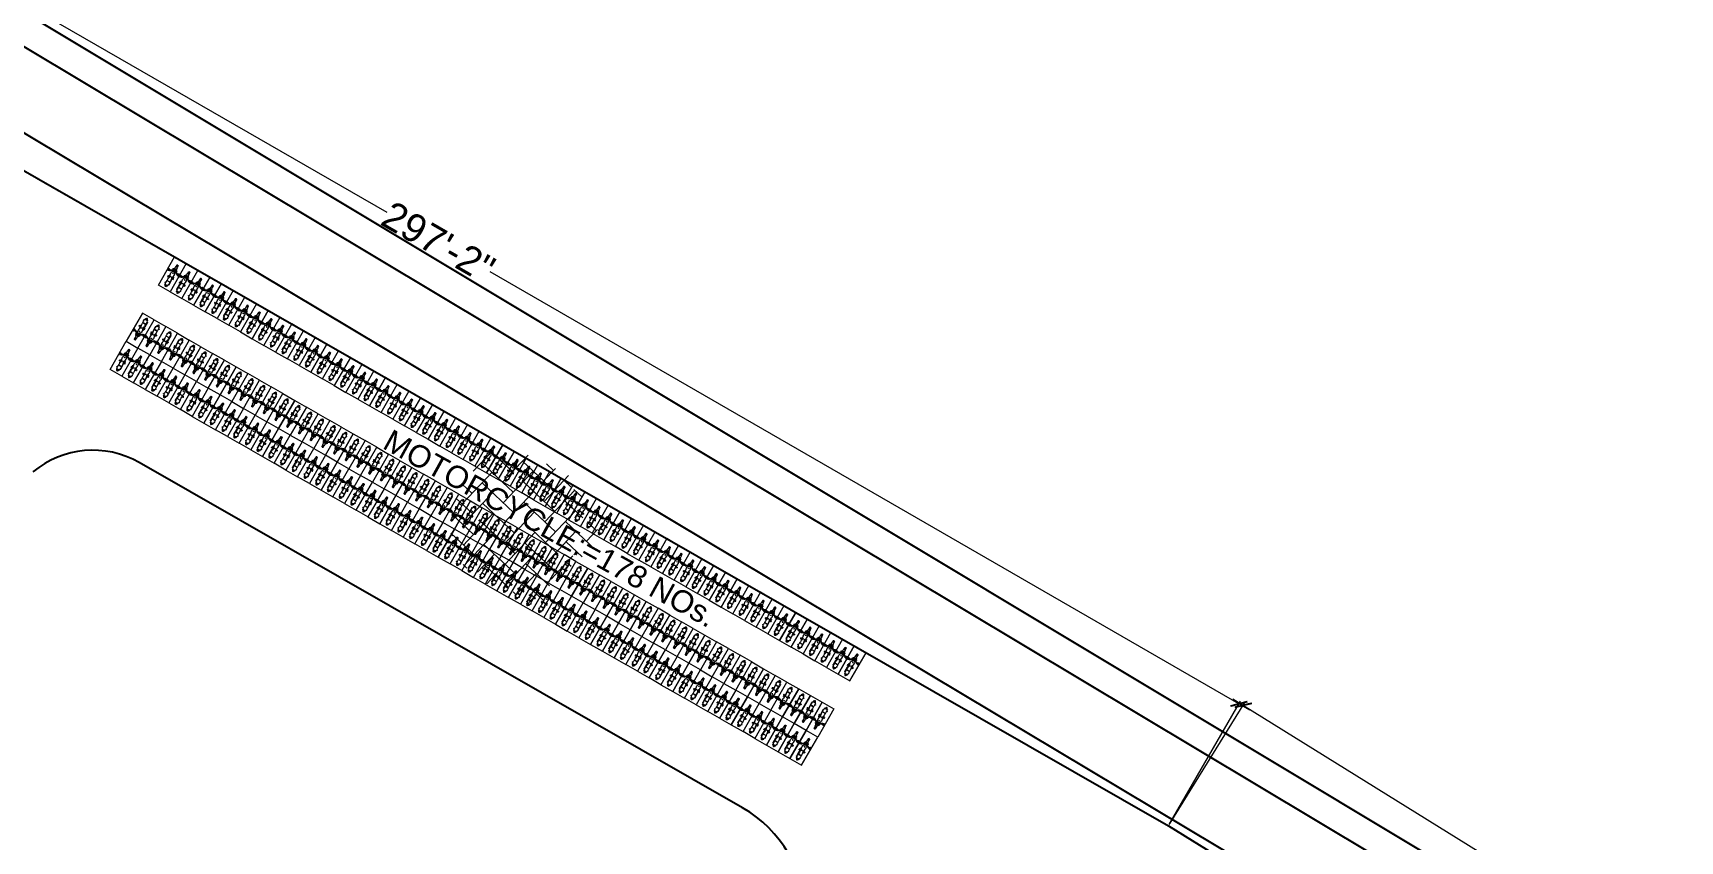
# Model space of a CAD drawing. Header units: inches. Extents: x -110725 to 51121, y 8404 to 44825.
# Drawn here: x 43885 to 47063, y 22798 to 24357 of the extents above; entities that cross this region are included whole.
import ezdxf

# ---------------------------------------------------------------- set-up
doc = ezdxf.new("R2010")
doc.units = ezdxf.units.IN
doc.header["$LTSCALE"] = 0.1
doc.header["$MEASUREMENT"] = 0
doc.linetypes.add('CENTER', pattern=[2, 1.25, -0.25, 0.25, -0.25])
doc.layers.get('0').update_dxf_attribs({"color": 1, "lineweight": 0})
doc.layers.get('Defpoints').update_dxf_attribs({"lineweight": 0})
for name, color, linetype in [('boundary', 6, 'Continuous'), ('building', 6, 'Continuous'), ('GREEN BELT', 80, 'Continuous'), ('road', 8, 'Continuous')]:
    doc.layers.add(name, color=color, linetype=linetype)
for name, color, linetype, lineweight in [('CAR', 4, 'Continuous', 0), ('dim', 252, 'Continuous', 0), ('HATCH', 5, 'Continuous', 5), ('TEXT', 3, 'Continuous', 0)]:
    doc.layers.add(name, color=color, linetype=linetype, lineweight=lineweight)
doc.styles.add('EHSAN', font='arial.ttf', dxfattribs={"height": 54})
doc.styles.get("Standard").update_dxf_attribs({"font": 'arial.ttf'})
doc.dimstyles.new('DIM1', dxfattribs={"dimtxt": 54, "dimasz": 6, "dimexe": 6, "dimexo": 3, "dimgap": 1, "dimtad": 0, "dimzin": 0, "dimdsep": 46, "dimlunit": 4, "dimtxsty": 'EHSAN', "dimblk": 'ARCHTICK', "dimcen": 3, "dimdle": 6, "dimclrd": 4, "dimclre": 4, "dimclrt": 6, "dimadec": 0, "dimazin": 0, "dimtfac": 1, "dimtofl": 0, "dimtmove": 1, "dimatfit": 3, "dimldrblk": 'ARCHTICK', "dimfxl": 4, "dimtolj": 1, "dimtzin": 3, "dimlwd": -1, "dimlwe": -1, "dimarcsym": 0})

# ---------------------------------------------------------------- blocks, each defined once
blk = doc.blocks.new('_ArchTick')
at = {"color": 0, "linetype": 'ByBlock', "const_width": 0.15}
blk.add_lwpolyline([(-0.5, -0.5), (0.5, 0.5)], dxfattribs=at)
blk = doc.blocks.new('*D2541')
at = {"layer": 'Defpoints', "color": 0, "transparency": 16777216}
for p in [(46220.3, 23059.7), (46077.5, 22829.6), (49678, 20595.2, 1175.7)]:
    blk.add_point(p, dxfattribs=at)
at = {"layer": 'dim', "color": 4, "transparency": 16777216}
for p, q in [((46079.1, 22832.1), (46223.5, 23064.8)), ((46199.9, 23072.3), (47906.3, 22013.3)), ((49841.1, 20812.6), (48134.7, 21871.6)), ((49679.5, 20597.7), (49823.9, 20830.4))]:
    blk.add_line(p, q, dxfattribs=at)
at = {"layer": 'dim', "color": 4, "transparency": 16777216, "xscale": 24, "yscale": 24, "zscale": 24}
for p, rotation in [((46220.3, 23059.7), 148.1765203500402), ((49820.7, 20825.3), 328.1765203500402)]:
    blk.add_blockref('_ArchTick', p, dxfattribs=dict(at, rotation=rotation))
at = {"layer": 'dim', "color": 6, "transparency": 16777216, "insert": (48020.5, 21942.5), "char_height": 54, "attachment_point": 5, "rotation": 328.1765, "style": 'EHSAN'}
blk.add_mtext('\\A1;353\'-1{\\H1x;\\S1/2;}"', dxfattribs=at)
blk = doc.blocks.new('*D2542')
at = {"layer": 'Defpoints', "color": 0, "transparency": 16777216}
for p in [(43122.8, 24844.2), (42987, 24608.8, 1175.7), (46076, 22827, 1175.7)]:
    blk.add_point(p, dxfattribs=at)
at = {"layer": 'dim', "color": 4, "transparency": 16777216}
for p, q in [((43102, 24856.2), (44567.5, 24010.9)), ((42988.5, 24611.4), (43125.8, 24849.4)), ((46232.6, 23050.4), (44767.1, 23895.8)), ((46077.5, 22829.6), (46214.8, 23067.6))]:
    blk.add_line(p, q, dxfattribs=at)
at = {"layer": 'dim', "color": 4, "transparency": 16777216, "xscale": 24, "yscale": 24, "zscale": 24}
for p, rotation in [((43122.8, 24844.2), 150.0229745556264), ((46211.8, 23062.4), 330.0229745556264)]:
    blk.add_blockref('_ArchTick', p, dxfattribs=dict(at, rotation=rotation))
at = {"layer": 'dim', "color": 6, "transparency": 16777216, "insert": (44667.3, 23953.3), "char_height": 54, "attachment_point": 5, "rotation": 330.023, "style": 'EHSAN'}
blk.add_mtext('\\A1;297\'-2"', dxfattribs=at)
blk = doc.blocks.new('*X104')
at = {"color": 0}
for p, q in [((923.8, 1749), (924.5, 1749.7)), ((923.8, 1749.4), (924.1, 1749.7)), ((924.4, 1748.8), (923.8, 1749.4)), ((924.7, 1748.9), (923.9, 1749.6)), ((924, 1748.8), (924.7, 1749.5)), ((924.7, 1749.2), (924.3, 1749.7)), ((924.3, 1748.8), (924.7, 1749.2))]:
    blk.add_line(p, q, dxfattribs=at)
blk = doc.blocks.new('BICK 2')
h = blk.add_hatch()
h.set_pattern_fill('AR-HBONE', color=8, scale=0.15, angle=180, style=0)
h.set_pattern_definition([(225, (19574.7, -9784.29946), (-2e-16, -0.848528137), [1.8, -0.6]), (315, (19574.27574, -9784.7237), (-2e-16, -0.848528137), [1.8, -0.6])])
h.paths.add_polyline_path([(-16.2, -16.9, -0.357799), (-13.7, -16.9), (-13.7, -13, 0.45044), (-16.2, -13)])
at = {"color": 9}
for p, q in [((-30, 0), (0, 0)), ((0, 0), (0, -72)), ((-30, -72), (-30, 0)), ((0, -72), (-30, -72))]:
    blk.add_line(p, q, dxfattribs=at)
for p, q in [((-28.7, -29.7), (-29.2, -29.4)), ((-29.1, -28.9), (-27.7, -28.4)), ((-29.1, -28.9), (-27.7, -28.4)), ((-27.1, -29.2), (-28.5, -29.7)), ((-28.5, -32.1), (-25.3, -30.8)), ((-28.3, -32.9), (-28.5, -32.2)), ((-28.2, -32.9), (-25, -31.6)), ((-27.5, -28.4), (-27, -28.7)), ((-27.5, -28.5), (-27, -28.7)), ((-25.2, -30.6), (-25.3, -30.8)), ((-24.8, -31.1), (-25.1, -30.6)), ((-24.6, -31.6), (-25, -30.6)), ((-25, -30.7), (-24.9, -30.7)), ((-24.7, -31.7), (-24.9, -31.6)), ((-23.8, -29.8), (-24.8, -30.2)), ((-24.8, -31.1), (-24.6, -31.6)), ((-24.7, -31.5), (-24.6, -31.5)), ((-24.4, -29.7), (-24.2, -29.7)), ((-24.3, -29.5), (-24.3, -29.8)), ((-23.2, -31.3), (-24.2, -31.7)), ((-23, -30.9), (-23.4, -30)), ((-20.2, -25.5), (-20.2, -25.8)), ((-18.5, -25.5), (-20.2, -25.5)), ((-20.2, -25.8), (-18.5, -25.8)), ((-20.1, -25.2), (-20.1, -25.5)), ((-19.1, -26), (-17.7, -26)), ((-18.6, -25.2), (-18.6, -25.5)), ((-18.5, -25.5), (-18.5, -25.8)), ((-18.5, -25.6), (-17.7, -25.6)), ((-18.3, -26), (-18.3, -27.1)), ((-18.3, -27.9), (-18.2, -28.7)), ((-18.2, -22.7), (-18.2, -25.4)), ((-18, -22.4), (-18, -22.2)), ((-18, -28.6), (-18, -28.8)), ((-17.9, -22.2), (-17.4, -22.2)), ((-17.8, -28.4), (-17.8, -28.5)), ((-17.7, -23.1), (-17.7, -24.6)), ((-17.7, -24.7), (-17.7, -25.1)), ((-17.3, -22.2), (-17.1, -22.2)), ((-17.3, -22.4), (-17.3, -22.2)), ((-17.3, -28.8), (-17.3, -29)), ((-17.1, -22.5), (-17.1, -22.8)), ((-17.1, -28.7), (-17.1, -28.7)), ((-16.9, -18.1), (-16.9, -22.8)), ((-16.7, -14.1), (-16.7, -17.4)), ((-16.2, -13), (-16.2, -16.9)), ((-15.6, -26.7), (-15.9, -26.7)), ((-15.5, -26.4), (-15.8, -26.2)), ((-15.5, -27), (-15.8, -27.2)), ((-15.3, -26.1), (-15.4, -25.9)), ((-15.3, -27.3), (-15.4, -27.5)), ((-15, -26), (-15, -25.8)), ((-15, -26.7), (-14.6, -27.3)), ((-15, -27.4), (-15, -27.6)), ((-14.6, -26.1), (-14.5, -25.9)), ((-14.6, -27.3), (-14.5, -27.5)), ((-14.4, -26.4), (-14.2, -26.2)), ((-14.4, -27), (-14.2, -27.2)), ((-14.3, -26.7), (-14, -26.7)), ((-13.7, -13), (-13.7, -16.9)), ((-13.3, -14.1), (-13.3, -17.4)), ((-13, -18.1), (-13, -22.8)), ((-12.6, -22.2), (-12.8, -22.2)), ((-12.8, -22.5), (-12.8, -22.8)), ((-12.8, -28.7), (-12.8, -28.7)), ((-12.6, -22.4), (-12.6, -22.2)), ((-12.6, -28.8), (-12.6, -29)), ((-12, -22.2), (-12.5, -22.2)), ((-12.3, -23.1), (-12.3, -24.6)), ((-12.3, -24.7), (-12.3, -25.1)), ((-12.3, -24.7), (-12.3, -28.4)), ((-11.4, -25.6), (-12.3, -25.6)), ((-10.9, -26), (-12.3, -26)), ((-12.2, -28.4), (-12.2, -28.5)), ((-11.9, -22.4), (-11.9, -22.2)), ((-11.9, -28.6), (-11.9, -28.8)), ((-11.7, -22.7), (-11.7, -25.4)), ((-11.7, -27.9), (-11.7, -28.7)), ((-11.6, -25.6), (-11.6, -25.6)), ((-11.6, -26), (-11.6, -27.1)), ((-11.4, -25.2), (-11.4, -25.5)), ((-11.4, -25.5), (-9.8, -25.5)), ((-11.4, -25.5), (-11.4, -25.8)), ((-9.8, -25.8), (-11.4, -25.8)), ((-9.8, -25.2), (-9.8, -25.5)), ((-9.8, -25.5), (-9.8, -25.8)), ((-6.9, -30.9), (-6.5, -30)), ((-6.8, -31.3), (-5.7, -31.7)), ((-6.2, -29.8), (-5.1, -30.2)), ((-5.5, -29.7), (-5.8, -29.7)), ((-5.6, -29.5), (-5.6, -29.8)), ((-5.4, -31.6), (-5, -30.6)), ((-5.1, -31.1), (-5.3, -31.6)), ((-5.3, -31.5), (-5.3, -31.5)), ((-5.2, -31.7), (-5, -31.6)), ((-5.1, -31.1), (-4.9, -30.6)), ((-4.9, -30.7), (-5, -30.7)), ((-1.8, -32.9), (-5, -31.6)), ((-4.8, -30.6), (-4.7, -30.8)), ((-1.5, -32.1), (-4.7, -30.8)), ((-2.5, -28.4), (-2.9, -28.7)), ((-2.5, -28.5), (-2.9, -28.7)), ((-2.9, -29.2), (-1.5, -29.7)), ((-0.8, -28.9), (-2.2, -28.4)), ((-0.8, -28.9), (-2.2, -28.4)), ((-1.7, -32.9), (-1.4, -32.2)), ((-1.2, -29.7), (-0.8, -29.4)), ((-21.6, -43.6), (-22, -43.6)), ((-18.7, -43.7), (-22, -43.7)), ((-22, -44.2), (-22, -43.8)), ((-22, -44.2), (-22, -44.5)), ((-18.7, -44.6), (-22, -44.6)), ((-21.6, -44.7), (-22, -44.7)), ((-18.7, -43.5), (-21.8, -43.5)), ((-18.7, -44.8), (-21.8, -44.8)), ((-21.6, -43.6), (-21.6, -43.5)), ((-21.6, -44.8), (-21.6, -44.7)), ((-21.4, -43.6), (-21.4, -43.5)), ((-20.8, -43.6), (-21.4, -43.6)), ((-21.4, -44.8), (-21.4, -44.7)), ((-20.8, -44.7), (-21.4, -44.7)), ((-20.8, -43.6), (-20.8, -43.5)), ((-20.8, -44.8), (-20.8, -44.7)), ((-20.7, -43.6), (-20.7, -43.5)), ((-20.1, -43.6), (-20.7, -43.6)), ((-20.7, -44.8), (-20.7, -44.7)), ((-20.1, -44.7), (-20.7, -44.7)), ((-20.2, -59.5), (-20.2, -59.3)), ((-20.2, -59.3), (-19, -59.3)), ((-19, -59.5), (-20.2, -59.5)), ((-20.2, -59.8), (-20.2, -59.5)), ((-20.1, -43.6), (-20.1, -43.5)), ((-20.1, -44.8), (-20.1, -44.7)), ((-19.9, -43.6), (-19.9, -43.5)), ((-19.4, -43.6), (-19.9, -43.6)), ((-19.9, -44.8), (-19.9, -44.7)), ((-19.4, -44.7), (-19.9, -44.7)), ((-19.4, -43.6), (-19.4, -43.5)), ((-19.4, -44.8), (-19.4, -44.7)), ((-19.2, -41.9), (-19.2, -42.1)), ((-19.2, -43.6), (-19.2, -43.5)), ((-18.7, -43.6), (-19.2, -43.6)), ((-19.2, -44.8), (-19.2, -44.7)), ((-18.7, -44.7), (-19.2, -44.7)), ((-19.1, -42), (-19.1, -41.8)), ((-19.1, -59), (-19, -59)), ((-18.8, -53.8), (-18.8, -54.3)), ((-11.2, -54.3), (-18.8, -54.3)), ((-18.7, -44.2), (-18.7, -43.5)), ((-18.2, -43.9), (-18.7, -43.9)), ((-18.7, -44.2), (-18.7, -44.8)), ((-18.1, -44.4), (-18.7, -44.4)), ((-11.2, -53.8), (-18.7, -53.8)), ((-18.2, -63.8), (-18.2, -62.5)), ((-17.7, -43.9), (-18.1, -43.9)), ((-17.7, -44.4), (-18, -44.4)), ((-18, -44.6), (-17.7, -44.6)), ((-18, -44.9), (-17.8, -44.9)), ((-15, -63.5), (-17.9, -63.5)), ((-15, -64.1), (-17.9, -64.1)), ((-17.6, -63.5), (-17.6, -62.9)), ((-16.9, -64.7), (-16.9, -64.1)), ((-16.8, -64.8), (-16.8, -64.9)), ((-15, -64.9), (-16.8, -64.9)), ((-16.7, -64.9), (-16.7, -66.1)), ((-15, -64.5), (-16.6, -64.5)), ((-15, -66.3), (-16.6, -66.3)), ((-15, -63.5), (-12.1, -63.5)), ((-15, -64.1), (-12.1, -64.1)), ((-15, -64.5), (-13.5, -64.6)), ((-15, -64.9), (-13.2, -64.9)), ((-15, -66.3), (-13.5, -66.3)), ((-13.3, -64.9), (-13.3, -66.1)), ((-13.2, -64.8), (-13.2, -64.9)), ((-13.1, -64.7), (-13.1, -64.1)), ((-12.3, -43.9), (-11, -43.9)), ((-12.3, -63.5), (-12.3, -63)), ((-12.2, -44.4), (-11, -44.4)), ((-11.8, -63.8), (-11.8, -62.5)), ((-11, -43.5), (-11.4, -40.2)), ((-11.2, -53.8), (-11.2, -54.3)), ((-11, -44.2), (-11, -43.5)), ((-11, -43.5), (-7.9, -43.5)), ((-11, -43.6), (-11, -43.6)), ((-11, -43.6), (-10.5, -43.6)), ((-11, -43.7), (-7.7, -43.7)), ((-11, -44.2), (-11, -44.8)), ((-11, -44.6), (-7.7, -44.6)), ((-11, -44.7), (-10.5, -44.7)), ((-11, -44.8), (-7.9, -44.8)), ((-11, -59), (-11, -59)), ((-9.8, -59.3), (-11, -59.3)), ((-11, -59.5), (-9.8, -59.6)), ((-10.4, -48.3), (-10.9, -44.8)), ((-10.5, -43.6), (-10.5, -43.5)), ((-10.5, -44.8), (-10.5, -44.7)), ((-10.2, -59), (-10.4, -48.3)), ((-10.3, -43.6), (-10.3, -43.5)), ((-10.3, -43.6), (-9.8, -43.6)), ((-10.3, -44.8), (-10.3, -44.7)), ((-10.3, -44.7), (-9.8, -44.7)), ((-9.9, -40.7), (-9.9, -41.2)), ((-9.9, -59.8), (-9.9, -59.6)), ((-9.8, -43.6), (-9.8, -43.5)), ((-9.8, -44.8), (-9.8, -44.7)), ((-9.8, -59.6), (-9.8, -59.3)), ((-9.2, -40.5), (-9.6, -40.5)), ((-9.6, -41.5), (-9.2, -41.5)), ((-9.6, -43.6), (-9.6, -43.5)), ((-9.6, -43.6), (-9, -43.6)), ((-9.6, -44.8), (-9.6, -44.7)), ((-9.6, -44.7), (-9, -44.7)), ((-9, -43.6), (-9, -43.5)), ((-9, -44.8), (-9, -44.7)), ((-8.9, -41.2), (-8.9, -40.7)), ((-8.9, -43.6), (-8.9, -43.5)), ((-8.9, -43.6), (-8.3, -43.6)), ((-8.9, -44.8), (-8.9, -44.7)), ((-8.9, -44.7), (-8.3, -44.7)), ((-8.3, -43.6), (-8.3, -43.5)), ((-8.3, -44.8), (-8.3, -44.7)), ((-8.1, -43.6), (-8.1, -43.5)), ((-8.1, -43.6), (-7.7, -43.6)), ((-8.1, -44.8), (-8.1, -44.7)), ((-8.1, -44.7), (-7.7, -44.7)), ((-7.7, -44.2), (-7.7, -43.8)), ((-7.7, -44.2), (-7.7, -44.5))]:
    blk.add_line(p, q)
for points in [[(-25.2, -30.1), (-25.4, -30.2), (-25.6, -30.3), (-25.8, -30.4), (-26, -30.4), (-26.3, -30.5), (-26.5, -30.5), (-26.8, -30.6), (-27, -30.6), (-27.2, -30.6), (-27.4, -30.6), (-27.6, -30.6), (-27.8, -30.6), (-27.9, -30.6), (-28.1, -30.6), (-28.2, -30.6), (-28.3, -30.5), (-28.3, -30.5), (-28.4, -30.5), (-28.4, -30.5), (-28.5, -30.5), (-28.5, -30.5), (-28.5, -30.5), (-28.5, -30.5), (-28.5, -30.6), (-28.5, -30.6), (-28.5, -30.6), (-28.5, -30.7), (-28.5, -30.7), (-28.4, -30.8), (-28.4, -30.8), (-28.3, -30.8), (-28.2, -30.8), (-28.1, -30.9), (-27.9, -30.9), (-27.8, -30.9), (-27.6, -30.9), (-27.4, -30.9), (-27.2, -30.9), (-27, -30.9), (-26.7, -30.9), (-26.4, -30.8), (-26.1, -30.8), (-25.8, -30.7), (-25.4, -30.6), (-25, -30.4)], [(-27, -29.2), (-25.4, -29.7), (-24.9, -30.6)], [(-26.9, -29), (-25.2, -29.6), (-24.7, -30.5)], [(-24.7, -29.7), (-24.9, -29.8), (-25, -30), (-25, -30)], [(-24.7, -29.7), (-24.7, -29.8), (-24.7, -29.9), (-24.7, -30), (-24.7, -30.1), (-24.7, -30.1), (-24.7, -30.1), (-24.8, -30.2), (-24.8, -30.2)], [(-24.7, -29.7), (-24.7, -29.6), (-24.6, -29.5), (-24.6, -29.5), (-24.5, -29.5), (-24.4, -29.5), (-24.3, -29.4), (-24.3, -29.5), (-24.2, -29.5), (-24.1, -29.5), (-24.1, -29.5), (-24, -29.5), (-24, -29.6), (-23.9, -29.6), (-23.9, -29.7), (-23.8, -29.7), (-23.8, -29.8)], [(-23.9, -29.6), (-22, -28.6), (-19.8, -27.2)], [(-23.9, -29.7), (-22, -28.7), (-20.4, -27.7)], [(-20.2, -25.8), (-20.1, -25.8), (-20, -25.9), (-19.9, -26), (-19.8, -26), (-19.5, -26), (-19.3, -26)], [(-18.5, -25.8), (-18.6, -25.8), (-18.7, -25.9), (-18.8, -26), (-18.9, -26), (-19.2, -26), (-19.3, -26)], [(-18, -28.6), (-17.8, -28.4), (-17.7, -28.4)], [(-17.6, -29.2), (-17.9, -29.1), (-18, -28.8), (-17.8, -28.5), (-17.6, -28.6)], [(-17.4, -28.7), (-17.3, -29), (-17.6, -29.2)], [(-17.4, -28.7), (-17.3, -28.8)], [(-17.1, -22.5), (-17.1, -22.1), (-16.9, -20.6)], [(-17.1, -22.5), (-17.1, -22.8)], [(-12.8, -22.5), (-12.8, -22.1), (-13, -20.6)], [(-12.8, -22.5), (-12.8, -22.8)], [(-12.5, -28.7), (-12.6, -29), (-12.4, -29.2), (-12, -29.1), (-11.9, -28.8), (-12.2, -28.5), (-12.3, -28.6)], [(-12.6, -28.7), (-12.6, -28.8)], [(-11.9, -28.6), (-12.2, -28.4), (-12.3, -28.4)], [(-11.4, -25.8), (-11.4, -25.8), (-11.3, -25.9), (-11.2, -26), (-11, -26), (-10.8, -26), (-10.6, -26)], [(-9.8, -25.8), (-9.8, -25.8), (-9.9, -25.9), (-10, -26), (-10.2, -26), (-10.4, -26), (-10.6, -26)], [(-6, -29.6), (-7.9, -28.6), (-10.1, -27.2)], [(-6.1, -29.7), (-8, -28.7), (-9.5, -27.7)], [(-5.2, -29.7), (-5.2, -29.6), (-5.3, -29.5), (-5.4, -29.5), (-5.4, -29.5), (-5.5, -29.5), (-5.6, -29.4), (-5.7, -29.5), (-5.7, -29.5), (-5.8, -29.5), (-5.9, -29.5), (-5.9, -29.5), (-6, -29.6), (-6, -29.6), (-6.1, -29.7), (-6.1, -29.7), (-6.2, -29.8)], [(-5.2, -29.7), (-5.2, -29.8), (-5.3, -29.9), (-5.3, -30), (-5.3, -30.1), (-5.3, -30.1), (-5.2, -30.1), (-5.2, -30.2), (-5.1, -30.2)], [(-3, -29), (-4.7, -29.6), (-5.2, -30.5)], [(-5.2, -29.7), (-5.1, -29.8), (-4.9, -30), (-4.9, -30)], [(-3, -29.2), (-4.5, -29.7), (-5, -30.6)], [(-4.7, -30.1), (-4.6, -30.2), (-4.4, -30.3), (-4.1, -30.4), (-3.9, -30.4), (-3.7, -30.5), (-3.4, -30.5), (-3.2, -30.6), (-3, -30.6), (-2.7, -30.6), (-2.5, -30.6), (-2.3, -30.6), (-2.2, -30.6), (-2, -30.6), (-1.9, -30.6), (-1.8, -30.6), (-1.7, -30.5), (-1.6, -30.5), (-1.6, -30.5), (-1.5, -30.5), (-1.5, -30.5), (-1.5, -30.5), (-1.4, -30.5), (-1.4, -30.5), (-1.4, -30.6), (-1.4, -30.6), (-1.4, -30.6), (-1.4, -30.7), (-1.5, -30.7), (-1.5, -30.8), (-1.6, -30.8), (-1.7, -30.8), (-1.8, -30.8), (-1.9, -30.9), (-2, -30.9), (-2.2, -30.9), (-2.3, -30.9), (-2.5, -30.9), (-2.7, -30.9), (-3, -30.9), (-3.2, -30.9), (-3.5, -30.8), (-3.8, -30.8), (-4.2, -30.7), (-4.6, -30.6), (-4.9, -30.4)], [(-20.2, -59.3), (-20.2, -59.2), (-20.1, -59.1), (-20, -59.1), (-19.8, -59), (-19.6, -59), (-19.4, -59)], [(-19.1, -41.8), (-19.4, -41.8), (-19.6, -41.8), (-19.7, -41.8), (-19.8, -41.8), (-19.9, -41.8), (-19.9, -41.9), (-19.8, -41.9), (-19.8, -41.9), (-19.7, -41.9), (-19.6, -41.9), (-19.5, -41.9), (-19.4, -41.9), (-19.3, -41.9), (-19.2, -41.9), (-19.1, -41.9), (-19.1, -41.9)], [(-19.1, -42), (-18, -44), (-18, -45.3), (-18.9, -46.9), (-18.8, -47.6), (-19.5, -47.6), (-19.5, -46.8), (-18.9, -46.9)], [(-19, -59), (-19, -59), (-19.3, -59), (-19.4, -59)], [(-19.2, -42.1), (-18.1, -44), (-18.2, -45.3), (-19, -46.8), (-19, -46.8)], [(-18.8, -54.3), (-18.9, -56.3), (-19, -57.6), (-19, -58.9), (-19, -60), (-18.9, -61), (-18.6, -61.9), (-18.1, -62.5), (-17.4, -63.1), (-16.4, -63.4), (-15, -63.5)], [(-17.5, -43.5), (-18, -45.6), (-18.3, -47.7), (-18.5, -49.6), (-18.7, -51.4), (-18.8, -53.2), (-18.7, -53.8)], [(-16.2, -66.3), (-15.7, -67.1), (-15, -67.1)], [(-11.2, -54.3), (-11.1, -56.3), (-11, -57.7), (-11, -58.9), (-11, -60), (-11.1, -61), (-11.4, -61.9), (-11.9, -62.6), (-12.6, -63.1), (-13.6, -63.4), (-15, -63.5)], [(-13.7, -66.3), (-14.3, -67.1), (-15, -67.1)], [(-12.4, -43.5), (-12, -45.6), (-11.7, -47.7), (-11.4, -49.6), (-11.3, -51.5), (-11.2, -53.2), (-11.3, -53.8)], [(-9.9, -40.8), (-10.1, -40.8), (-10.4, -40.9), (-10.6, -41), (-10.9, -41.3), (-11.1, -41.6), (-11.2, -41.7)], [(-9.9, -41.2), (-10.1, -41.2), (-10.2, -41.2), (-10.4, -41.3), (-10.6, -41.5), (-10.8, -41.8), (-11.1, -42.3)], [(-11, -59), (-10.8, -59), (-10.7, -59)], [(-9.8, -59.3), (-9.9, -59.2), (-10, -59.1), (-10.1, -59.1), (-10.2, -59.1), (-10.5, -59), (-10.7, -59)]]:
    blk.add_lwpolyline(points)
for points in [[(-23.4, -30.1), (-22.7, -29.8, 0.088184), (-22.6, -29.7), (-19.8, -27.2, -0.186475), (-19.6, -27.1), (-17.7, -27.1)], [(-23.1, -30.8), (-22.3, -30.5, 0.089602), (-22.2, -30.5), (-19.5, -28, -0.187817), (-19.4, -27.9), (-17.7, -27.9)], [(-18.3, -25.6, -0.134956), (-18.3, -25.4, -0.106229), (-18.1, -25.3, -0.085212), (-17.9, -25.2, -0.074629), (-17.7, -25.1, -0.000386), (-17.7, -25.1, -0.085212)], [(-18.2, -22.7, -0.128062), (-18.2, -22.5, -0.106229), (-18.1, -22.4, -0.085212), (-17.9, -22.3, -0.074629), (-17.7, -22.3, -0.074629), (-17.4, -22.3, -0.085212), (-17.3, -22.4, -0.106229), (-17.1, -22.5, -0.128062), (-17.1, -22.7, -0.128062)], [(-18.2, -28.7, -0.128062), (-18.2, -28.6, -0.106229), (-18.1, -28.4, -0.085212), (-17.9, -28.4, -0.074629), (-17.7, -28.3, -0.074629)], [(-17.9, -29.1, -0.065943), (-18.1, -29, -0.106229), (-18.2, -28.9, -0.128062), (-18.2, -28.7, -0.128062)], [(-12.3, -26.3), (-12.3, -23.1, 0.414214), (-12.6, -22.8), (-15, -22.8), (-17.4, -22.8, 0.414214), (-17.7, -23.1)], [(-12.3, -27.9), (-12.3, -24.7, 0.414214), (-12.6, -24.4), (-15, -24.4), (-17.4, -24.4, 0.414214), (-17.7, -24.7)], [(-17.1, -28.7, -0.040595), (-17.1, -28.7, -0.128062), (-17.1, -28.9, -0.106229), (-17.3, -29, -0.085212), (-17.4, -29.1, -0.024362), (-17.5, -29.1, -0.074629)], [(-11.7, -22.7, 0.128062), (-11.8, -22.5, 0.106229), (-11.9, -22.4, 0.085212), (-12.1, -22.3, 0.074629), (-12.3, -22.3, 0.074629), (-12.5, -22.3, 0.085212), (-12.7, -22.4, 0.106229), (-12.8, -22.5, 0.128062), (-12.8, -22.7, 0.128062)], [(-12.8, -28.7, 0.040595), (-12.8, -28.7, 0.128062), (-12.8, -28.9, 0.106229), (-12.7, -29, 0.085212), (-12.5, -29.1, 0.024362), (-12.4, -29.1)], [(-11.6, -25.6, 0.128062), (-11.7, -25.4, 0.106229), (-11.8, -25.3, 0.085212), (-12, -25.2, 0.074629), (-12.3, -25.1, 0.000386), (-12.3, -25.1, 0.085212)], [(-6.6, -30.1), (-7.2, -29.8, -0.088184), (-7.3, -29.7), (-10.1, -27.2, 0.186475), (-10.3, -27.1), (-12.3, -27.1)], [(-6.9, -30.8), (-7.6, -30.5, -0.089602), (-7.7, -30.5), (-10.4, -28, 0.187817), (-10.6, -27.9), (-12.3, -27.9)], [(-11.7, -28.7, 0.128062), (-11.8, -28.6, 0.106229), (-11.9, -28.4, 0.085212), (-12.1, -28.4, 0.074629), (-12.3, -28.3)], [(-12, -29.1, 0.065943), (-11.9, -29, 0.106229), (-11.8, -28.9, 0.128062), (-11.7, -28.7, 0.128062)]]:
    blk.add_lwpolyline(points, format="xyb")
blk.add_lwpolyline([(-17.7, -25.1), (-17.7, -28.4, 0.414214), (-17.4, -28.7), (-15, -28.7), (-12.6, -28.7, 0.414214), (-12.3, -28.4), (-12.3, -25.1, 0.414214), (-12.6, -24.9), (-15, -24.9), (-17.4, -24.9, 0.414214)], format="xyb", close=True)
for points in [[(-16.5, -25.3), (-16.5, -25.7), (-17.2, -25.5)], [(-13.5, -25.3), (-13.5, -25.7), (-12.8, -25.5)]]:
    blk.add_lwpolyline(points, close=True)
for centre, radius in [((-24.3, -29.7), 0.124), ((-16.8, -28.1), 0.224), ((-15, -26.7), 0.973), ((-15, -26.7), 0.938), ((-15, -33.1), 0.633), ((-15, -33.1), 0.667), ((-15, -33.1), 0.353), ((-15, -33.1), 0.213), ((-15, -26.7), 0.0367), ((-5.6, -29.7), 0.124)]:
    blk.add_circle(centre, radius)
for centre, radius, start, end in [((-29.1, -29.2), 0.28, 109.6251, 175.3109), ((-29.1, -29.2), 0.28, 109.6251, 239.1993), ((-28.6, -29.4), 0.28, 239.1993, 290.1131), ((-28.5, -32.2), 0.0699, 112.0934, 202.0934), ((-28.2, -32.8), 0.0699, 202.0934, 292.0682), ((-27.6, -28.7), 0.28, 56.9045, 109.6251), ((-27.6, -28.6), 0.28, 56.9045, 109.6251), ((-27.2, -28.9), 0.28, 290.1131, 56.9045), ((-27.2, -29), 0.28, 4.6891, 56.9045), ((-25.3, -30.8), 0.0699, 292.0934, 338.8868), ((-25.1, -30.6), 0.0699, 22.0934, 158.8868), ((-24.8, -30.6), 0.135, 164.859, 69.0897), ((-24.7, -30.5), 0.28, 177.4296, 202.0934), ((-25, -31.7), 0.0699, 65.2746, 112.0679), ((-24.7, -30.5), 0.28, 112.0934, 125.8905), ((-24.8, -30.6), 0.135, 198.8427, 36.9374), ((-24.8, -30.6), 0.1, 207.3451, 27.3451), ((-24.7, -31.6), 0.0699, 245.2746, 22.0679), ((-24.3, -31.5), 0.28, 202.0934, 292.0679), ((-23.7, -30.1), 0.28, 22.0934, 112.0934), ((-23.3, -31), 0.28, 292.0679, 22.0934), ((-19.9, -25.2), 0.263, 123.2495, 180), ((-19.3, -26), 1.22, 56.7505, 123.2495), ((-18.8, -25.2), 0.263, 0, 56.7505), ((-17.9, -22.2), 0.0699, 90, 180), ((-17.4, -22.2), 0.0699, 0, 90), ((-15, -18.4), 1.98, 8.7974, 171.2026), ((-15, -18.6), 1.98, 8.7974, 171.2026), ((-15, -14.1), 1.68, 0, 180), ((-12.5, -22.2), 0.0699, 90, 180), ((-12, -22.2), 0.0699, 0, 90), ((-11.1, -25.2), 0.263, 123.2495, 180), ((-10.6, -26), 1.22, 56.7505, 123.2495), ((-10.1, -25.2), 0.263, 0, 56.7505), ((-6.7, -31), 0.28, 157.9066, 247.9321), ((-6.3, -30.1), 0.28, 67.9066, 157.9066), ((-5.6, -31.5), 0.28, 247.9321, 337.9066), ((-5.1, -30.6), 0.135, 110.9103, 15.141), ((-5.1, -30.6), 0.135, 143.0626, 341.1573), ((-5.2, -31.6), 0.0699, 157.9321, 294.7254), ((-5.1, -30.6), 0.1, 152.6549, 332.6549), ((-5.2, -30.5), 0.28, 54.1095, 67.9066), ((-5.2, -30.5), 0.28, 337.9066, 2.5704), ((-5, -31.7), 0.0699, 67.9321, 114.7254), ((-4.8, -30.6), 0.0699, 21.1132, 157.9066), ((-4.6, -30.8), 0.0699, 201.1132, 247.9066), ((-2.8, -28.9), 0.28, 123.0955, 249.8869), ((-2.8, -29), 0.28, 123.0955, 175.3109), ((-2.3, -28.6), 0.28, 70.3749, 123.0955), ((-2.3, -28.7), 0.28, 70.3749, 123.0955), ((-1.8, -32.8), 0.0699, 247.9318, 337.9066), ((-1.4, -29.4), 0.28, 249.8869, 300.8007), ((-1.5, -32.2), 0.0699, 337.9066, 67.9066), ((-0.9, -29.2), 0.28, 300.8007, 70.3749), ((-0.9, -29.2), 0.28, 4.6891, 70.3749), ((-21.8, -43.8), 0.25, 90.0433, 180.0433), ((-21.8, -44.5), 0.25, 180.0433, 270.0433), ((-19.9, -59.8), 0.263, 179.8971, 236.6476), ((-19.4, -59), 1.22, 236.6476, 291.7021), ((-17.9, -63.8), 0.28, 89.8971, 269.8971), ((-15.2, -45.5), 3.06, 85.5738, 138.5879), ((-16.6, -64.8), 0.224, 89.8971, 179.8971), ((-16.5, -66.1), 0.224, 179.8971, 269.8971), ((-16.8, -63.5), 1.06, 279.4763, 325.5296), ((-14.7, -45.5), 3.06, 41.6153, 94.4262), ((-13.3, -63.5), 1.06, 214.2646, 260.3179), ((-13.6, -66.1), 0.224, 269.8971, 359.8971), ((-13.5, -64.8), 0.224, 359.8971, 89.8971), ((-12.1, -63.8), 0.28, 269.8971, 89.8971), ((-10.7, -59), 1.22, 251.7308, 303.1466), ((-10.1, -59.8), 0.263, 303.1466, 359.8971), ((-9.6, -40.7), 0.28, 90.0433, 180.0433), ((-9.6, -41.2), 0.28, 180.0433, 271.2894), ((-9.2, -40.7), 0.28, 0.0433, 90.0433), ((-9.2, -41.2), 0.28, 271.2894, 0.0433), ((-7.9, -43.8), 0.25, 0.0433, 90.0433), ((-7.9, -44.5), 0.25, 270.0433, 0.0433)]:
    blk.add_arc(centre, radius, start, end)
for points in [[(-17.7, -43.9), (-19.4, -34.9), (-18.5, -30.4), (-16.6, -28.7)], [(-12.3, -43.9), (-10.5, -34.9), (-11.5, -30.4), (-13.3, -28.7)]]:
    blk.add_spline(points, degree=3)
at = {"extrusion": (0, 0, -1), "xscale": -1.119118922855427, "yscale": 1.119118922855705, "zscale": -1.119118922855427, "rotation": 89.95668755153847}
blk.add_blockref('*X104', (1967.8, 991.9), dxfattribs=at)

msp = doc.modelspace()

# ---------------------------------------------------------------- hatches: boundary and pattern name
at = {"layer": 'HATCH'}
h = msp.add_hatch(dxfattribs=at)
h.set_pattern_fill('AR-HBONE', color=251, scale=7, angle=1.75657996)
h.set_pattern_definition([(46.75658, (78678.404, 1036.645), (-1.213809, 39.579372), [84, -28]), (136.75658, (78697.586, 1057.042), (-1.213809, 39.579372), [84, -28])])
edge = h.paths.add_edge_path()
edge.add_line((44931.40463, 23496.01699), (44871.65207, 23527.83053))
edge.add_arc((44898.09106, 23505.46779), 34.6282, 139.77464007, 151.1933915)
edge.add_arc((44831.32689, 23502.02378), 41.61381, 28.92918698, 138.92918688)
edge.add_arc((44768.18678, 23516.64915), 34.21748, 21.81311166, 211.78334777)
edge.add_arc((44742.48644, 23457.15068), 41.61381, 94.66727255, 204.66727245)
edge.add_arc((44730.02383, 23406.78484), 41.61381, 127.53631534, 237.53631524)
edge.add_arc((44746.89091, 23357.71819), 41.61381, 160.40535813, 270.40535803)
edge.add_arc((44787.68727, 23325.66057), 41.61381, 193.27440091, 303.27440081)
edge.add_arc((44845.89767, 23287.6408), 35.52601, 174.7860364, 387.5008509)
edge.add_arc((44885.34077, 23344.89633), 41.61381, 259.01248649, 369.01248639)
edge.add_arc((44945.06916, 23380.29846), 34.36949, 237.17997101, 455.02361678)
edge.add_arc((44908.74193, 23439.46875), 41.61381, 323.1911014, 433.1911013)
edge.add_arc((44898.09106, 23505.46779), 34.6282, 310.92689678, 344.16176156)

# ---------------------------------------------------------------- linework, layer by layer
at = {"layer": 'boundary', "linetype": 'CENTER', "elevation": -26.09038}
msp.add_lwpolyline([(43531.66734, 24283.46768), (46075.65431, 22827.19774)], dxfattribs=at)
at = {"layer": 'building', "linetype": 'Continuous', "elevation": 1.07221}
msp.add_lwpolyline([(43531.66734, 24283.46768), (46076.03119, 22826.982), (49677.95572, 20595.17907), (49617.35356, 20283.36427), (43394.81384, 20285.00184)], dxfattribs=at)
at = {"layer": 'GREEN BELT', "linetype": 'Continuous'}
msp.add_line((45254.14976, 22861.54687), (44089.8587, 23528.02909), dxfattribs=at)
for centre, radius, start, end in [((44000.43507, 23371.81317), 180, 60.21162085, 129.91806794), ((45134.91825, 22653.25898), 240, 0, 60.21162085)]:
    msp.add_arc(centre, radius, start, end, dxfattribs=at)
at = {"layer": 'road', "linetype": 'Continuous'}
for points, elevation in [([(51054.03173, 20083.63124), (50828.3947, 20218.94372), (39259.65924, 27162.757)], 4.40796), ([(39228.6165, 27109.72141), (51000.53935, 20058.33929)], 1.42961), ([(39796.35974, 26513.70008), (39878.65873, 26528.62687), (40033.69876, 26477.02846), (40235.75534, 26336.76517), (49385.48336, 20864.22481), (49997.20725, 20463.11896)], 3.21662)]:
    msp.add_lwpolyline(points, dxfattribs=dict(at, elevation=elevation))

# ---------------------------------------------------------------- block references
at = {"layer": 'CAR'}
for p, xscale, yscale, zscale, rotation in [((44180.76025, 23911.90348, -26.09038), 0.8685450909886325, 0.8685450909886325, 0.8685450909886325, 330.2116208530575), ((44180.76025, 23911.90348, -26.09038), -0.8685450909886325, 0.8685450909886325, 0.8685450909886325, 330.2116208530487), ((44225.9871, 23886.01399, -26.09038), 0.8685450909886325, 0.8685450909886325, 0.8685450909886325, 330.2116208530487), ((44225.9871, 23886.01399, -26.09038), -0.8685450909886325, 0.8685450909886325, 0.8685450909886325, 330.2116208530575), ((44271.21396, 23860.12451, -26.09038), 0.8685450909886325, 0.8685450909886325, 0.8685450909886325, 330.2116208530575), ((44271.21396, 23860.12451, -26.09038), -0.8685450909886325, 0.8685450909886325, 0.8685450909886325, 330.2116208530487), ((44316.44082, 23834.23502, -26.09038), 0.8685450909886325, 0.8685450909886325, 0.8685450909886325, 330.2116208530487), ((44087.5581, 23749.08679, -26.09038), -0.8685450909886322, 0.8685450909886324, 0.8685450909886325, 150.2116208529464), ((44316.44082, 23834.23502, -26.09038), -0.8685450909886325, 0.8685450909886325, 0.8685450909886325, 330.2116208530487), ((44339.05425, 23821.29028, -26.09038), -0.8685450909886325, 0.8685450909886325, 0.8685450909886325, 330.2116208530575), ((44384.2811, 23795.40079, -26.09038), 0.8685450909886325, 0.8685450909886325, 0.8685450909886325, 330.2116208530575), ((44087.5581, 23749.08679, -26.09038), 0.8685450909886326, 0.8685450909886326, 0.8685450909886326, 150.2116208529554), ((44132.78496, 23723.1973, -26.09038), -0.8685450909886325, 0.8685450909886324, 0.8685450909886325, 150.2116208529553), ((44132.78496, 23723.1973, -26.09038), 0.8685450909886324, 0.8685450909886324, 0.8685450909886324, 150.2116208529465), ((44384.2811, 23795.40079, -26.09038), -0.8685450909886325, 0.8685450909886325, 0.8685450909886325, 330.2116208530487), ((44429.50796, 23769.51131, -26.09038), 0.8685450909886325, 0.8685450909886325, 0.8685450909886325, 330.2116208530487), ((44087.5581, 23749.08679, -26.09038), 0.868545090988632, 0.868545090988632, 0.868545090988632, 330.2116208529289), ((44087.5581, 23749.08679, -26.09038), -0.8685450909886325, 0.8685450909886324, 0.8685450909886325, 330.21162085292), ((44178.01181, 23697.30782, -26.09038), -0.8685450909886322, 0.8685450909886324, 0.8685450909886325, 150.2116208529464), ((44178.01181, 23697.30782, -26.09038), 0.8685450909886326, 0.8685450909886326, 0.8685450909886326, 150.2116208529554), ((44429.50796, 23769.51131, -26.09038), -0.8685450909886325, 0.8685450909886325, 0.8685450909886325, 330.2116208530487), ((44452.12139, 23756.56657, -26.09038), -0.8685450909886325, 0.8685450909886325, 0.8685450909886325, 330.2116208530575), ((44497.34825, 23730.67708, -26.09038), 0.8685450909886325, 0.8685450909886325, 0.8685450909886325, 330.2116208530575), ((44132.78496, 23723.1973, -26.09038), 0.8685450909886325, 0.8685450909886325, 0.8685450909886325, 330.21162085292), ((44132.78496, 23723.1973, -26.09038), -0.868545090988632, 0.8685450909886324, 0.8685450909886325, 330.2116208529289), ((44178.01181, 23697.30782, -26.09038), 0.868545090988632, 0.868545090988632, 0.868545090988632, 330.2116208529289), ((44223.23867, 23671.41833, -26.09038), -0.8685450909886325, 0.8685450909886324, 0.8685450909886325, 150.2116208529553), ((44223.23867, 23671.41833, -26.09038), 0.8685450909886326, 0.8685450909886326, 0.8685450909886326, 150.2116208529554), ((44245.8521, 23658.47359, -26.09038), 0.8685450909886324, 0.8685450909886324, 0.8685450909886324, 150.2116208529465), ((44497.34825, 23730.67708, -26.09038), -0.8685450909886325, 0.8685450909886325, 0.8685450909886325, 330.2116208530487), ((44542.5751, 23704.78759, -26.09038), 0.8685450909886325, 0.8685450909886325, 0.8685450909886325, 330.2116208530487), ((44178.01181, 23697.30782, -26.09038), -0.8685450909886325, 0.8685450909886324, 0.8685450909886325, 330.21162085292), ((44223.23867, 23671.41833, -26.09038), 0.8685450909886325, 0.8685450909886325, 0.8685450909886325, 330.21162085292), ((44291.07896, 23632.58411, -26.09038), -0.8685450909886329, 0.8685450909886324, 0.8685450909886325, 150.2116208529241), ((44291.07896, 23632.58411, -26.09038), 0.8685450909886326, 0.8685450909886326, 0.8685450909886326, 150.2116208529554), ((44542.5751, 23704.78759, -26.09038), -0.8685450909886325, 0.8685450909886325, 0.8685450909886325, 330.2116208530487), ((44565.18853, 23691.84285, -26.09038), -0.8685450909886325, 0.8685450909886325, 0.8685450909886325, 330.2116208530575), ((44610.41539, 23665.95337, -26.09038), 0.8685450909886325, 0.8685450909886325, 0.8685450909886325, 330.2116208530575), ((44223.23867, 23671.41833, -26.09038), -0.8685450909886325, 0.8685450909886324, 0.8685450909886325, 330.21162085292), ((44245.8521, 23658.47359, -26.09038), -0.868545090988632, 0.8685450909886324, 0.8685450909886325, 330.2116208529289), ((44291.07896, 23632.58411, -26.09038), 0.8685450909886325, 0.8685450909886325, 0.8685450909886325, 330.2116208529513), ((44336.30581, 23606.69462, -26.09038), -0.8685450909886325, 0.8685450909886324, 0.8685450909886325, 150.2116208529553), ((44336.30581, 23606.69462, -26.09038), 0.8685450909886326, 0.8685450909886326, 0.8685450909886326, 150.2116208529554), ((44358.91924, 23593.74988, -26.09038), 0.8685450909886324, 0.8685450909886324, 0.8685450909886324, 150.2116208529465), ((44610.41539, 23665.95337, -26.09038), -0.8685450909886325, 0.8685450909886325, 0.8685450909886325, 330.2116208530487), ((44655.64225, 23640.06388, -26.09038), 0.8685450909886325, 0.8685450909886325, 0.8685450909886325, 330.2116208530487), ((44291.07896, 23632.58411, -26.09038), -0.8685450909886325, 0.8685450909886324, 0.8685450909886325, 330.21162085292), ((44336.30581, 23606.69462, -26.09038), 0.8685450909886325, 0.8685450909886325, 0.8685450909886325, 330.21162085292), ((44404.1461, 23567.86039, -26.09038), -0.8685450909886322, 0.8685450909886324, 0.8685450909886325, 150.2116208529464), ((44404.1461, 23567.86039, -26.09038), 0.8685450909886326, 0.8685450909886326, 0.8685450909886326, 150.2116208529554), ((44655.64225, 23640.06388, -26.09038), -0.8685450909886325, 0.8685450909886325, 0.8685450909886325, 330.2116208530487), ((44678.25568, 23627.11914, -26.09038), -0.8685450909886325, 0.8685450909886325, 0.8685450909886325, 330.2116208530575), ((44723.48253, 23601.22965, -26.09038), 0.8685450909886325, 0.8685450909886325, 0.8685450909886325, 330.2116208530575), ((44336.30581, 23606.69462, -26.09038), -0.8685450909886325, 0.8685450909886324, 0.8685450909886325, 330.21162085292), ((44358.91924, 23593.74988, -26.09038), -0.868545090988632, 0.8685450909886324, 0.8685450909886325, 330.2116208529289), ((44449.37296, 23541.97091, -26.09038), -0.8685450909886325, 0.8685450909886324, 0.8685450909886325, 150.2116208529553), ((44449.37296, 23541.97091, -26.09038), 0.8685450909886326, 0.8685450909886326, 0.8685450909886326, 150.2116208529554), ((44471.98639, 23529.02617, -26.09038), 0.8685450909886324, 0.8685450909886324, 0.8685450909886324, 150.2116208529465), ((44723.48253, 23601.22965, -26.09038), -0.8685450909886325, 0.8685450909886325, 0.8685450909886325, 330.2116208530487), ((44768.70939, 23575.34017, -26.09038), 0.8685450909886325, 0.8685450909886325, 0.8685450909886325, 330.2116208530487), ((44404.1461, 23567.86039, -26.09038), 0.868545090988632, 0.868545090988632, 0.868545090988632, 330.2116208529289), ((44404.1461, 23567.86039, -26.09038), -0.8685450909886325, 0.8685450909886324, 0.8685450909886325, 330.21162085292), ((44449.37296, 23541.97091, -26.09038), 0.8685450909886325, 0.8685450909886325, 0.8685450909886325, 330.21162085292), ((44517.21324, 23503.13668, -26.09038), -0.8685450909886322, 0.8685450909886324, 0.8685450909886325, 150.2116208529464), ((44517.21324, 23503.13668, -26.09038), 0.8685450909886326, 0.8685450909886326, 0.8685450909886326, 150.2116208529554), ((44768.70939, 23575.34017, -26.09038), -0.8685450909886325, 0.8685450909886325, 0.8685450909886325, 330.2116208530487), ((44791.32282, 23562.39543, -26.09038), -0.8685450909886325, 0.8685450909886325, 0.8685450909886325, 330.2116208530575), ((44836.54968, 23536.50594, -26.09038), 0.8685450909886325, 0.8685450909886325, 0.8685450909886325, 330.2116208530575), ((44449.37296, 23541.97091, -26.09038), -0.8685450909886325, 0.8685450909886324, 0.8685450909886325, 330.21162085292), ((44471.98639, 23529.02617, -26.09038), -0.868545090988632, 0.8685450909886324, 0.8685450909886325, 330.2116208529289), ((44562.4401, 23477.2472, -26.09038), -0.8685450909886325, 0.8685450909886324, 0.8685450909886325, 150.2116208529553), ((44562.4401, 23477.2472, -26.09038), 0.8685450909886326, 0.8685450909886326, 0.8685450909886326, 150.2116208529554), ((44585.05353, 23464.30245, -26.09038), 0.8685450909886324, 0.8685450909886324, 0.8685450909886324, 150.2116208529465), ((44836.54968, 23536.50594, -26.09038), -0.8685450909886325, 0.8685450909886325, 0.8685450909886325, 330.2116208530487), ((44881.77654, 23510.61646, -26.09038), 0.8685450909886325, 0.8685450909886325, 0.8685450909886325, 330.2116208530487), ((44517.21324, 23503.13668, -26.09038), 0.868545090988632, 0.868545090988632, 0.868545090988632, 330.2116208529289), ((44517.21324, 23503.13668, -26.09038), -0.8685450909886325, 0.8685450909886324, 0.8685450909886325, 330.21162085292), ((44562.4401, 23477.2472, -26.09038), 0.8685450909886325, 0.8685450909886325, 0.8685450909886325, 330.21162085292), ((44630.28039, 23438.41297, -26.09038), -0.8685450909886322, 0.8685450909886324, 0.8685450909886325, 150.2116208529464), ((44630.28039, 23438.41297, -26.09038), 0.8685450909886326, 0.8685450909886326, 0.8685450909886326, 150.2116208529554), ((44881.77654, 23510.61646, -26.09038), -0.8685450909886325, 0.8685450909886325, 0.8685450909886325, 330.2116208530487), ((44904.38996, 23497.67171, -26.09038), -0.8685450909886325, 0.8685450909886325, 0.8685450909886325, 330.2116208530575), ((44562.4401, 23477.2472, -26.09038), -0.8685450909886325, 0.8685450909886324, 0.8685450909886325, 330.21162085292), ((44585.05353, 23464.30245, -26.09038), -0.868545090988632, 0.8685450909886324, 0.8685450909886325, 330.2116208529289), ((44675.50725, 23412.52348, -26.09038), -0.8685450909886325, 0.8685450909886324, 0.8685450909886325, 150.2116208529553), ((44675.50725, 23412.52348, -26.09038), 0.8685450909886326, 0.8685450909886326, 0.8685450909886326, 150.2116208529554), ((44698.12067, 23399.57874, -26.09038), 0.8685450909886324, 0.8685450909886324, 0.8685450909886324, 150.2116208529465), ((44949.61682, 23471.78223, -26.09038), 0.8685450909886325, 0.8685450909886325, 0.8685450909886325, 330.2116208530575), ((44949.61682, 23471.78223, -26.09038), -0.8685450909886325, 0.8685450909886325, 0.8685450909886325, 330.2116208530487), ((44994.84368, 23445.89274, -26.09038), 0.8685450909886325, 0.8685450909886325, 0.8685450909886325, 330.2116208530487), ((44630.28039, 23438.41297, -26.09038), 0.868545090988632, 0.868545090988632, 0.868545090988632, 330.2116208529289), ((44630.28039, 23438.41297, -26.09038), -0.8685450909886325, 0.8685450909886324, 0.8685450909886325, 330.21162085292), ((44675.50725, 23412.52348, -26.09038), 0.8685450909886325, 0.8685450909886325, 0.8685450909886325, 330.21162085292), ((44743.34753, 23373.68925, -26.09038), -0.8685450909886322, 0.8685450909886324, 0.8685450909886325, 150.2116208529464), ((44743.34753, 23373.68925, -26.09038), 0.8685450909886326, 0.8685450909886326, 0.8685450909886326, 150.2116208529554), ((44994.84368, 23445.89274, -26.09038), -0.8685450909886325, 0.8685450909886325, 0.8685450909886325, 330.2116208530487), ((45017.45711, 23432.948, -26.09038), -0.8685450909886325, 0.8685450909886325, 0.8685450909886325, 330.2116208530575), ((44675.50725, 23412.52348, -26.09038), -0.8685450909886325, 0.8685450909886324, 0.8685450909886325, 330.21162085292), ((44698.12067, 23399.57874, -26.09038), -0.868545090988632, 0.8685450909886324, 0.8685450909886325, 330.2116208529289), ((44788.57439, 23347.79977, -26.09038), -0.8685450909886325, 0.8685450909886324, 0.8685450909886325, 150.2116208529553), ((44788.57439, 23347.79977, -26.09038), 0.8685450909886326, 0.8685450909886326, 0.8685450909886326, 150.2116208529554), ((45062.68396, 23407.05852, -26.09038), 0.8685450909886325, 0.8685450909886325, 0.8685450909886325, 330.2116208530575), ((45062.68396, 23407.05852, -26.09038), -0.8685450909886325, 0.8685450909886325, 0.8685450909886325, 330.2116208530487), ((45107.91082, 23381.16903, -26.09038), 0.8685450909886325, 0.8685450909886325, 0.8685450909886325, 330.2116208530487), ((44743.34753, 23373.68925, -26.09038), 0.868545090988632, 0.868545090988632, 0.868545090988632, 330.2116208529289), ((44743.34753, 23373.68925, -26.09038), -0.8685450909886325, 0.8685450909886324, 0.8685450909886325, 330.21162085292), ((44788.57439, 23347.79977, -26.09038), 0.8685450909886325, 0.8685450909886325, 0.8685450909886325, 330.21162085292), ((44811.18782, 23334.85503, -26.09038), 0.8685450909886324, 0.8685450909886324, 0.8685450909886324, 150.2116208529465), ((44856.41467, 23308.96554, -26.09038), -0.8685450909886322, 0.8685450909886324, 0.8685450909886325, 150.2116208529464), ((44856.41467, 23308.96554, -26.09038), 0.8685450909886326, 0.8685450909886326, 0.8685450909886326, 150.2116208529554), ((45107.91082, 23381.16903, -26.09038), -0.8685450909886325, 0.8685450909886325, 0.8685450909886325, 330.2116208530487), ((45130.52425, 23368.22429, -26.09038), -0.8685450909886325, 0.8685450909886325, 0.8685450909886325, 330.2116208530575), ((44788.57439, 23347.79977, -26.09038), -0.8685450909886325, 0.8685450909886324, 0.8685450909886325, 330.21162085292), ((44811.18782, 23334.85503, -26.09038), -0.868545090988632, 0.8685450909886324, 0.8685450909886325, 330.2116208529289), ((44901.64153, 23283.07606, -26.09038), -0.8685450909886325, 0.8685450909886324, 0.8685450909886325, 150.2116208529553), ((44901.64153, 23283.07606, -26.09038), 0.8685450909886326, 0.8685450909886326, 0.8685450909886326, 150.2116208529554), ((45175.75111, 23342.3348, -26.09038), 0.8685450909886325, 0.8685450909886325, 0.8685450909886325, 330.2116208530575), ((45175.75111, 23342.3348, -26.09038), -0.8685450909886325, 0.8685450909886325, 0.8685450909886325, 330.2116208530487), ((45220.97797, 23316.44532, -26.09038), 0.8685450909886325, 0.8685450909886325, 0.8685450909886325, 330.2116208530487), ((44856.41467, 23308.96554, -26.09038), 0.868545090988632, 0.868545090988632, 0.868545090988632, 330.2116208529289), ((44856.41467, 23308.96554, -26.09038), -0.8685450909886325, 0.8685450909886324, 0.8685450909886325, 330.21162085292), ((44901.64153, 23283.07606, -26.09038), 0.8685450909886325, 0.8685450909886325, 0.8685450909886325, 330.21162085292), ((44924.25496, 23270.13131, -26.09038), 0.8685450909886324, 0.8685450909886324, 0.8685450909886324, 150.2116208529465), ((44969.48182, 23244.24183, -26.09038), -0.8685450909886322, 0.8685450909886324, 0.8685450909886325, 150.2116208529464), ((44969.48182, 23244.24183, -26.09038), 0.8685450909886326, 0.8685450909886326, 0.8685450909886326, 150.2116208529554), ((45220.97797, 23316.44532, -26.09038), -0.8685450909886325, 0.8685450909886325, 0.8685450909886325, 330.2116208530487), ((45243.59139, 23303.50057, -26.09038), -0.8685450909886325, 0.8685450909886325, 0.8685450909886325, 330.2116208530575), ((44901.64153, 23283.07606, -26.09038), -0.8685450909886325, 0.8685450909886324, 0.8685450909886325, 330.21162085292), ((44924.25496, 23270.13131, -26.09038), -0.868545090988632, 0.8685450909886324, 0.8685450909886325, 330.2116208529289), ((44992.09525, 23231.29709, -26.09038), 0.8685450909886326, 0.8685450909886326, 0.8685450909886326, 150.2116208529554), ((45014.70868, 23218.35234, -26.09038), 0.8685450909886326, 0.8685450909886326, 0.8685450909886326, 150.2116208529554), ((45288.81825, 23277.61109, -26.09038), 0.8685450909886325, 0.8685450909886325, 0.8685450909886325, 330.2116208530575), ((45288.81825, 23277.61109, -26.09038), -0.8685450909886325, 0.8685450909886325, 0.8685450909886325, 330.2116208530487), ((45334.04511, 23251.7216, -26.09038), 0.8685450909886325, 0.8685450909886325, 0.8685450909886325, 330.2116208530487), ((44969.48182, 23244.24183, -26.09038), 0.868545090988632, 0.868545090988632, 0.868545090988632, 330.2116208529289), ((44969.48182, 23244.24183, -26.09038), -0.8685450909886325, 0.8685450909886324, 0.8685450909886325, 330.21162085292), ((45037.3221, 23205.4076, -26.09038), 0.8685450909886324, 0.8685450909886324, 0.8685450909886324, 150.2116208529465), ((45082.54896, 23179.51812, -26.09038), -0.8685450909886322, 0.8685450909886324, 0.8685450909886325, 150.2116208529464), ((45082.54896, 23179.51812, -26.09038), 0.8685450909886326, 0.8685450909886326, 0.8685450909886326, 150.2116208529554), ((45334.04511, 23251.7216, -26.09038), -0.8685450909886325, 0.8685450909886325, 0.8685450909886325, 330.2116208530487), ((45356.65854, 23238.77686, -26.09038), -0.8685450909886325, 0.8685450909886325, 0.8685450909886325, 330.2116208530575), ((44992.09525, 23231.29709, -26.09038), -0.8685450909886325, 0.8685450909886324, 0.8685450909886325, 330.21162085292), ((45014.70868, 23218.35234, -26.09038), -0.8685450909886325, 0.8685450909886324, 0.8685450909886325, 330.21162085292), ((45037.3221, 23205.4076, -26.09038), -0.868545090988632, 0.8685450909886324, 0.8685450909886325, 330.2116208529289), ((45127.77582, 23153.62863, -26.09038), -0.8685450909886325, 0.8685450909886324, 0.8685450909886325, 150.2116208529553), ((45127.77582, 23153.62863, -26.09038), 0.8685450909886326, 0.8685450909886326, 0.8685450909886326, 150.2116208529554), ((45401.88539, 23212.88738, -26.09038), 0.8685450909886325, 0.8685450909886325, 0.8685450909886325, 330.2116208530575), ((45401.88539, 23212.88738, -26.09038), -0.8685450909886325, 0.8685450909886325, 0.8685450909886325, 330.2116208530487), ((45447.11225, 23186.99789, -26.09038), 0.8685450909886325, 0.8685450909886325, 0.8685450909886325, 330.2116208530487), ((45082.54896, 23179.51812, -26.09038), 0.868545090988632, 0.868545090988632, 0.868545090988632, 330.2116208529289), ((45082.54896, 23179.51812, -26.09038), -0.8685450909886325, 0.8685450909886324, 0.8685450909886325, 330.21162085292), ((45150.38925, 23140.68389, -26.09038), 0.8685450909886324, 0.8685450909886324, 0.8685450909886324, 150.2116208529465), ((45195.6161, 23114.7944, -26.09038), -0.8685450909886322, 0.8685450909886324, 0.8685450909886325, 150.2116208529464), ((45195.6161, 23114.7944, -26.09038), 0.8685450909886326, 0.8685450909886326, 0.8685450909886326, 150.2116208529554), ((45447.11225, 23186.99789, -26.09038), -0.8685450909886325, 0.8685450909886325, 0.8685450909886325, 330.2116208530487), ((45469.72568, 23174.05315, -26.09038), -0.8685450909886325, 0.8685450909886325, 0.8685450909886325, 330.2116208530575), ((45127.77582, 23153.62863, -26.09038), 0.8685450909886325, 0.8685450909886325, 0.8685450909886325, 330.21162085292), ((45127.77582, 23153.62863, -26.09038), -0.8685450909886325, 0.8685450909886324, 0.8685450909886325, 330.21162085292), ((45150.38925, 23140.68389, -26.09038), -0.868545090988632, 0.8685450909886324, 0.8685450909886325, 330.2116208529289), ((45240.84296, 23088.90492, -26.09038), -0.8685450909886325, 0.8685450909886324, 0.8685450909886325, 150.2116208529553), ((45240.84296, 23088.90492, -26.09038), 0.8685450909886326, 0.8685450909886326, 0.8685450909886326, 150.2116208529554), ((45195.6161, 23114.7944, -26.09038), 0.868545090988632, 0.868545090988632, 0.868545090988632, 330.2116208529289), ((45195.6161, 23114.7944, -26.09038), -0.8685450909886325, 0.8685450909886324, 0.8685450909886325, 330.21162085292), ((45263.45639, 23075.96018, -26.09038), 0.8685450909886324, 0.8685450909886324, 0.8685450909886324, 150.2116208529465), ((45308.68325, 23050.07069, -26.09038), -0.8685450909886322, 0.8685450909886324, 0.8685450909886325, 150.2116208529464), ((45308.68325, 23050.07069, -26.09038), 0.8685450909886326, 0.8685450909886326, 0.8685450909886326, 150.2116208529554), ((45240.84296, 23088.90492, -26.09038), 0.8685450909886325, 0.8685450909886325, 0.8685450909886325, 330.21162085292), ((45240.84296, 23088.90492, -26.09038), -0.8685450909886325, 0.8685450909886324, 0.8685450909886325, 330.21162085292), ((45263.45639, 23075.96018, -26.09038), -0.868545090988632, 0.8685450909886324, 0.8685450909886325, 330.2116208529289), ((45331.29668, 23037.12595, -26.09038), 0.8685450909886326, 0.8685450909886326, 0.8685450909886326, 150.2116208529554), ((45353.91011, 23024.1812, -26.09038), 0.8685450909886326, 0.8685450909886326, 0.8685450909886326, 150.2116208529554), ((45308.68325, 23050.07069, -26.09038), 0.868545090988632, 0.868545090988632, 0.868545090988632, 330.2116208529289), ((45308.68325, 23050.07069, -26.09038), -0.8685450909886325, 0.8685450909886324, 0.8685450909886325, 330.21162085292), ((45376.52353, 23011.23646, -26.09038), 0.8685450909886324, 0.8685450909886324, 0.8685450909886324, 150.2116208529465), ((45331.29668, 23037.12595, -26.09038), -0.8685450909886325, 0.8685450909886324, 0.8685450909886325, 330.21162085292), ((45353.91011, 23024.1812, -26.09038), -0.8685450909886325, 0.8685450909886324, 0.8685450909886325, 330.21162085292), ((45376.52353, 23011.23646, -26.09038), -0.868545090988632, 0.8685450909886324, 0.8685450909886325, 330.2116208529289)]:
    msp.add_blockref('BICK 2', p, dxfattribs=dict(at, xscale=xscale, yscale=yscale, zscale=zscale, rotation=rotation))

# ---------------------------------------------------------------- texts
at = {"layer": 'TEXT', "lineweight": 25}
msp.add_text('MOTORCYCLE:=178 NOs.', height=42.5130152, rotation=331.09027268, dxfattribs=at).set_placement((44557.12692, 23556.65202, -12128.07745))

# ---------------------------------------------------------------- dimensions: what is measured, and where the dimension line sits
at = {"layer": 'dim'}
for base, p1, p2, angle, picture, middle in [((43122.79283, 24844.24306, -1174.66297), (46076.03119, 22826.982, 1.07221), (42986.98218, 24608.79412, 1.07221), 150.02297456, '*D2542', (44667.31734, 23953.33699, -1174.66297)), ((46220.31264, 23059.65468, -1174.66297), (49677.95572, 20595.17907, 1.07221), (46077.53015, 22829.58067, -1174.66297), 148.17652035, '*D2541', (48020.52542, 21942.45388, -1174.66297))]:
    dim = msp.add_linear_dim(base=base, p1=p1, p2=p2, angle=angle, dimstyle='DIM1', override={"dimtxt": 36, "dimasz": 24, "dimdle": 24}, dxfattribs=at)
    dim.commit()
    dim.dimension.update_dxf_attribs({"geometry": picture, "text_midpoint": middle, "dimtype": 161})

doc.saveas('drawing.dxf')
